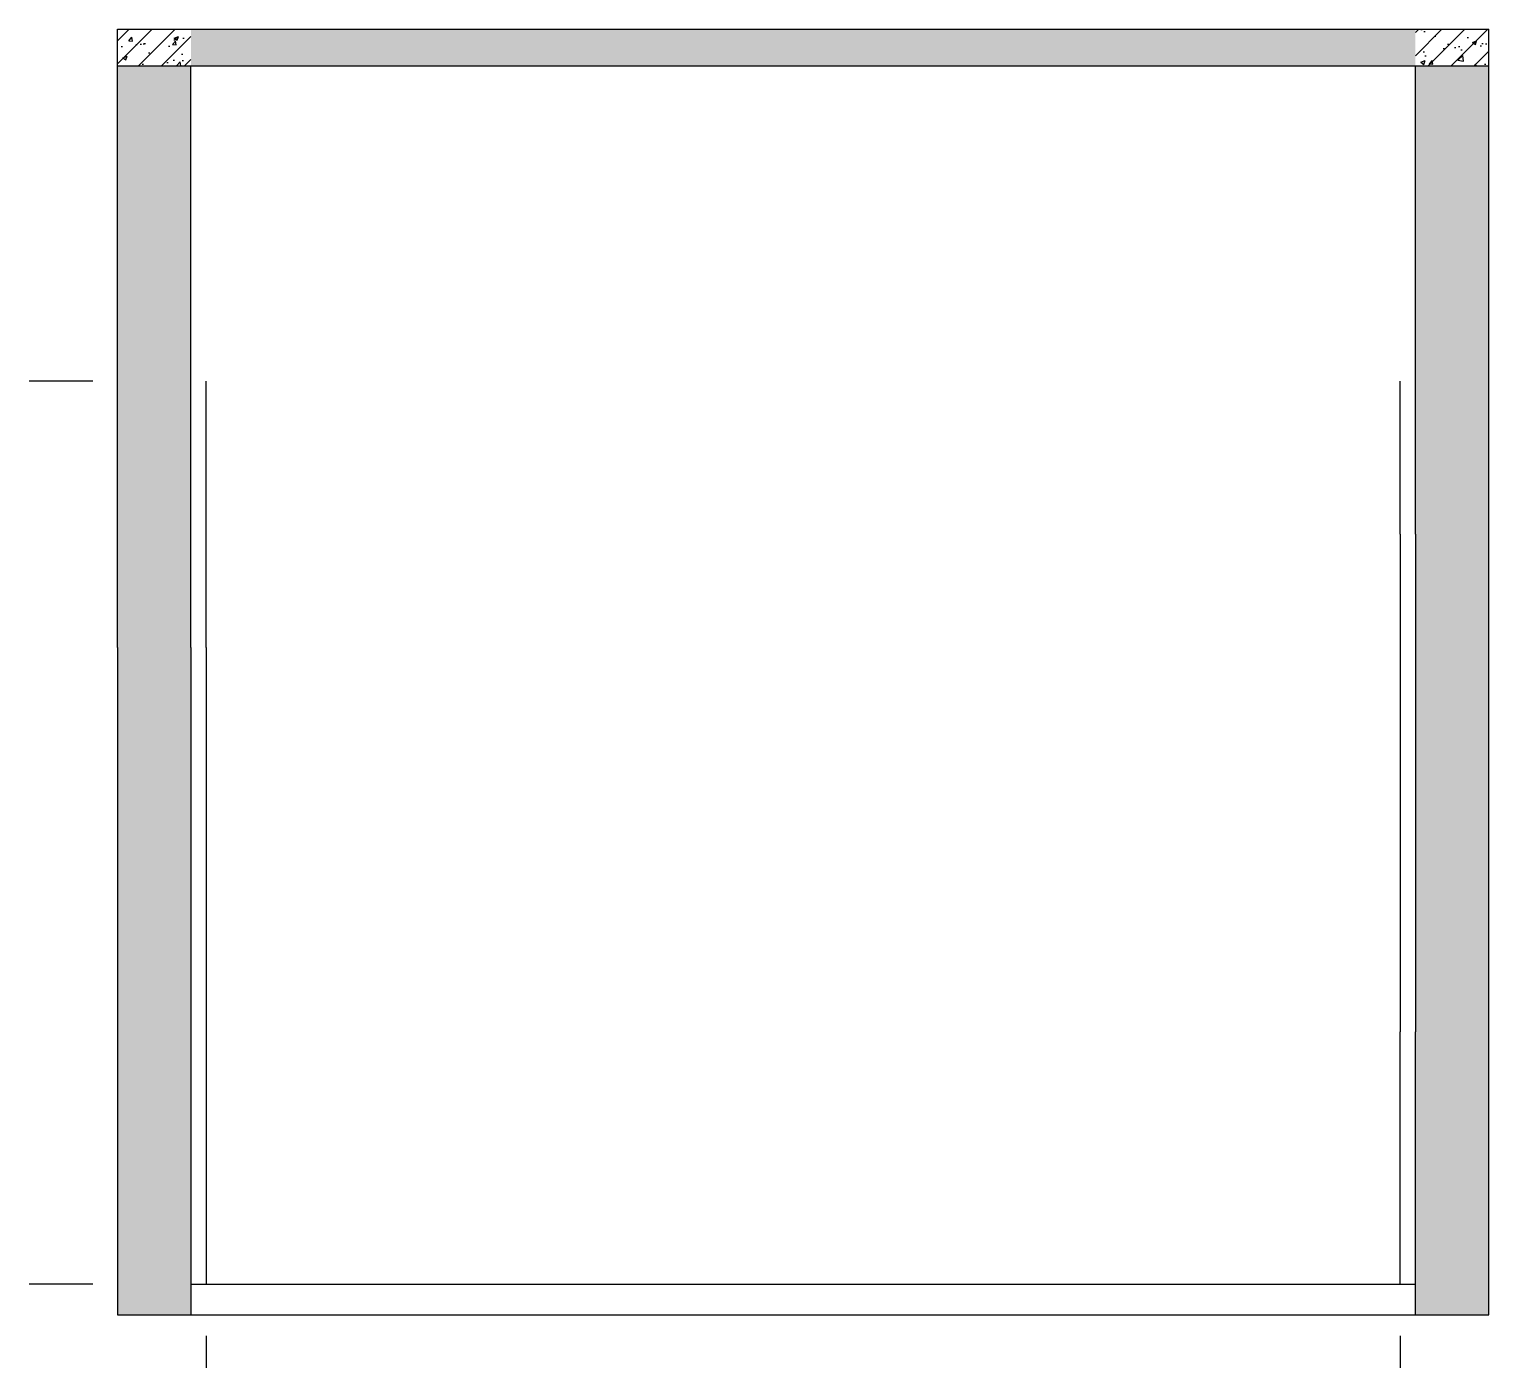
# Model space of a CAD drawing. Header units: millimetres. Extents: x -528 to 4240, y -173 to 4200.
import ezdxf

# ---------------------------------------------------------------- set-up
doc = ezdxf.new("R2010")
doc.units = ezdxf.units.MM
doc.header["$LTSCALE"] = 10
doc.header["$MEASUREMENT"] = 0
doc.layers.get('0').update_dxf_attribs({"color": 1, "linetype": 'CONTINUOUS'})
doc.layers.get('DEFPOINTS').update_dxf_attribs({"color": 250, "linetype": 'CONTINUOUS'})
doc.layers.add('FINISH(装饰完成面及装饰家具-通用)', color=2, linetype='CONTINUOUS')
pattern_1 = [(45, (0, 38.2), (-37.6181, 37.6181), []), (50, (0, 0), (143.452, -12.5504), [15, -165]), (355, (0, 0), (-27.7503, 150.4384), [12, -132]), (100.4514, (11.95, -1.05), (115.702, 137.888), [12.748, -140.2284]), (46.1842, (0, 40), (213.448, -33.104), [22.5, -247.5]), (96.6356, (17.79, 37.24), (186.9325, 194.8236), [19.122, -210.3426]), (351.184, (0, 40), (186.932, 194.824), [18, -198]), (21, (20, 30), (119.3814, -80.5238), [15, -165]), (326, (20, 30), (48.663, 145.03), [12, -132]), (71.4514, (29.95, 23.29), (168.0445, 64.506), [12.748, -140.2284]), (37.5, (0, 0), (2.43197, 66.57877), [0, -130.4, 0, -134, 0, -132.5]), (7.5, (0, 0), (52.6139, 78.8823), [0, -76.4, 0, -127.4, 0, -50.5]), (327.5, (-44.6, 0), (106.7645, -4.51097), [0, -50, 0, -156, 0, -207]), (317.5, (-64.6, 0), (116.6372, 20.021), [0, -65, 0, -103.6, 0, -147])]

msp = doc.modelspace()

# ---------------------------------------------------------------- hatches: boundary and pattern name
h = msp.add_hatch()
h.set_pattern_fill('钢筋混凝土001', color=8, scale=0.2, style=0)
h.set_pattern_definition(pattern_1)
h.paths.add_polyline_path([(-240, 4080), (0, 4080), (0, 4200), (-240, 4200)])
h = msp.add_hatch()
h.set_pattern_fill('钢筋混凝土001', color=8, scale=0.2, style=0)
h.set_pattern_definition(pattern_1)
h.paths.add_polyline_path([(4000, 4080), (0, 4080), (0, 4200), (4000, 4200)])
h = msp.add_hatch()
h.set_pattern_fill('钢筋混凝土001', color=8, scale=0.2, style=0)
h.set_pattern_definition(pattern_1)
h.paths.add_polyline_path([(4000, 4080), (4240, 4080), (4240, 4200), (4000, 4200)])
h = msp.add_hatch()
h.set_pattern_fill('钢筋混凝土001', color=8, scale=0.2, style=0)
h.set_pattern_definition(pattern_1)
h.paths.add_polyline_path([(-240, 0), (0, 0), (0, 4080), (-240, 4080)])
h = msp.add_hatch()
h.set_pattern_fill('钢筋混凝土001', color=8, scale=0.2, style=0)
h.set_pattern_definition(pattern_1)
h.paths.add_polyline_path([(4000, 0), (4240, 0), (4240, 4080), (4000, 4080)])

# ---------------------------------------------------------------- linework, layer by layer
for p, q in [((-240, 2180), (-240, 4200)), ((-240, 4200), (0, 4200)), ((0, 4200), (4000, 4200)), ((4000, 4200), (4240, 4200)), ((4240, 2550), (4240, 4200)), ((-240, 4080), (0, 4080)), ((0, 2180), (0, 4080)), ((0, 4080), (4000, 4080)), ((4000, 2550), (4000, 4080)), ((4000, 4080), (4240, 4080)), ((4000, 2550), (4000, 925)), ((4240, 925), (4240, 2550)), ((-240, 2180), (-240, 0)), ((0, 2180), (0, 0)), ((4000, 0), (4000, 925)), ((4240, 0), (4240, 925)), ((0, 100), (4000, 100)), ((-240, 0), (0, 0)), ((0, 0), (4000, 0)), ((4000, 0), (4240, 0))]:
    msp.add_line(p, q)
at = {"layer": 'DEFPOINTS', "color": 250}
for p, q in [((-320.5, 3050), (-528.3, 3050)), ((-320.5, 100), (-528.3, 100)), ((50, -68.2), (50, -173.1)), ((3950, -68.2), (3950, -173.1))]:
    msp.add_line(p, q, dxfattribs=at)
at = {"layer": 'FINISH(装饰完成面及装饰家具-通用)', "color": 2}
for p, q in [((50, 2180), (50, 3050)), ((3950, 2550), (3950, 3050)), ((3950, 2550), (3950, 925)), ((50, 2180), (50, 100)), ((3950, 100), (3950, 925))]:
    msp.add_line(p, q, dxfattribs=at)

doc.saveas('drawing.dxf')
